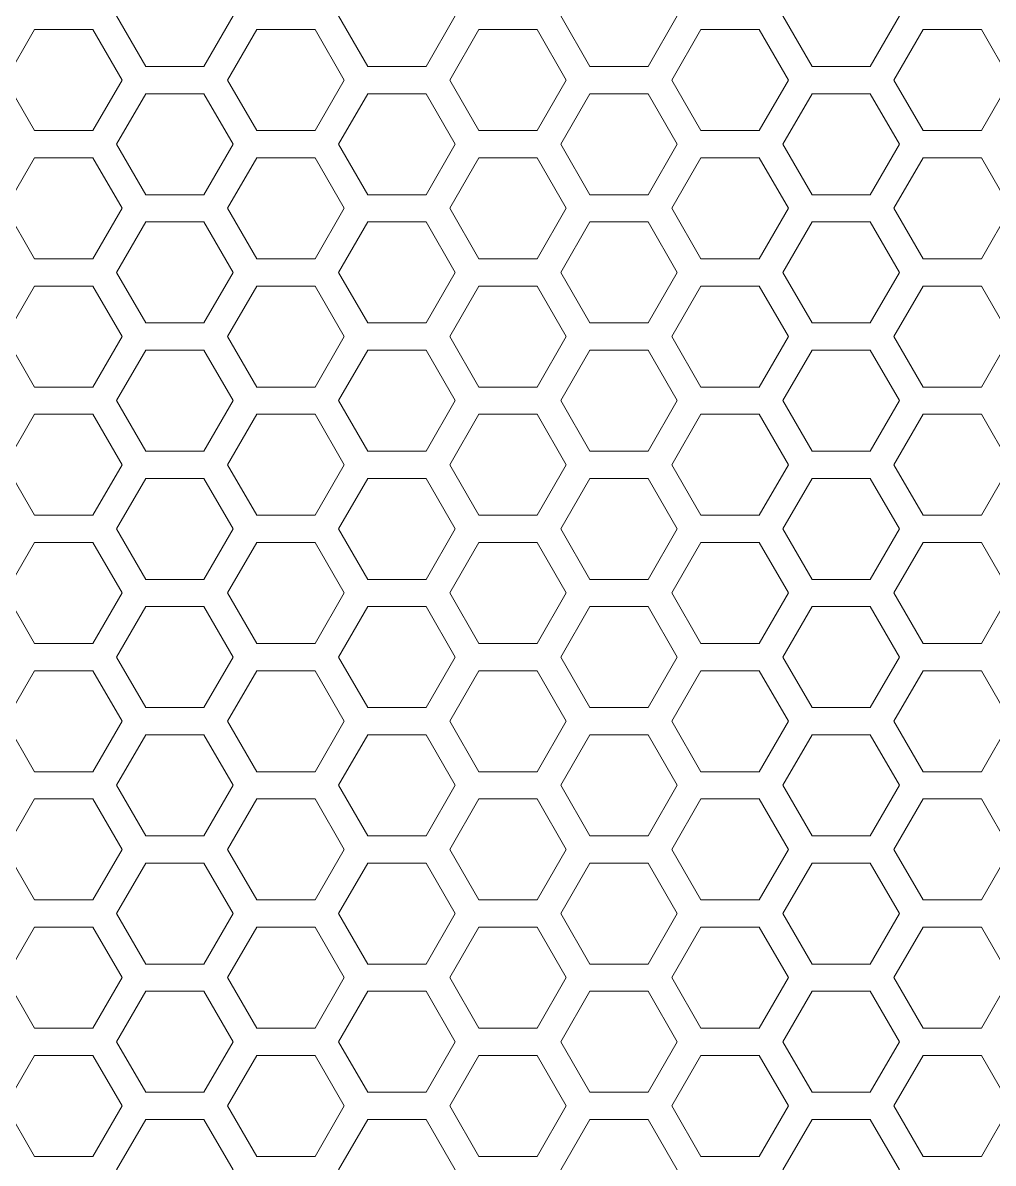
# Model space of a CAD drawing. Header units: millimetres. Extents: x 0 to 140, y -17 to 195.
# Drawn here: x 121.81 to 126.34, y 25.64 to 30.96 of the extents above; entities that cross this region are included whole.
import ezdxf

# ---------------------------------------------------------------- set-up
doc = ezdxf.new("R2010")
doc.units = ezdxf.units.MM
doc.layers.add('4203-42785_1_0', color=7, linetype='Continuous')

# ---------------------------------------------------------------- blocks, each defined once
blk = doc.blocks.new('a')
at = {"layer": '4203-42785_1_0', "color": 0, "linetype": 'ByBlock', "lineweight": 9}
for p, q in [((1506.8194, 368.3602), (1506.9262, 368.1754)), ((1507.1396, 368.1754), (1507.2464, 368.3602)), ((1507.6327, 368.3602), (1507.7395, 368.1754)), ((1507.9529, 368.1754), (1508.0596, 368.3602)), ((1508.446, 368.3602), (1508.5527, 368.1754)), ((1508.7661, 368.1754), (1508.8728, 368.3602)), ((1509.2593, 368.3602), (1509.366, 368.1754)), ((1509.5794, 368.1754), (1509.6862, 368.3602)), ((1511.6991, 368.3602), (1511.8058, 368.1754)), ((1512.0192, 368.1754), (1512.1259, 368.3602)), ((1512.5124, 368.3602), (1512.6191, 368.1754)), ((1512.8325, 368.1754), (1512.9393, 368.3602)), ((1513.3256, 368.3602), (1513.4323, 368.1754)), ((1513.6457, 368.1754), (1513.7524, 368.3602)), ((1514.1389, 368.3602), (1514.2456, 368.1754)), ((1514.459, 368.1754), (1514.5657, 368.3602)), ((1507.3328, 368.3103), (1507.2261, 368.1255)), ((1507.5463, 368.3103), (1507.3328, 368.3103)), ((1507.653, 368.1255), (1507.5463, 368.3103)), ((1508.1461, 368.3103), (1508.0394, 368.1255)), ((1508.3595, 368.3103), (1508.1461, 368.3103)), ((1508.4662, 368.1255), (1508.3595, 368.3103)), ((1508.9594, 368.3103), (1508.8527, 368.1255)), ((1509.1728, 368.3103), (1508.9594, 368.3103)), ((1509.2795, 368.1255), (1509.1728, 368.3103)), ((1509.7726, 368.3103), (1509.6659, 368.1255)), ((1509.9861, 368.3103), (1509.7726, 368.3103)), ((1510.0928, 368.1255), (1509.9861, 368.3103)), ((1511.3992, 368.3103), (1511.2925, 368.1255)), ((1511.6126, 368.3103), (1511.3992, 368.3103)), ((1511.7193, 368.1255), (1511.6126, 368.3103)), ((1512.2124, 368.3103), (1512.1057, 368.1255)), ((1512.4259, 368.3103), (1512.2124, 368.3103)), ((1512.5326, 368.1255), (1512.4259, 368.3103)), ((1513.0257, 368.3103), (1512.919, 368.1255)), ((1513.2391, 368.3103), (1513.0257, 368.3103)), ((1513.3458, 368.1255), (1513.2391, 368.3103)), ((1513.8389, 368.3103), (1513.7322, 368.1255)), ((1514.0523, 368.3103), (1513.8389, 368.3103)), ((1514.1591, 368.1255), (1514.0523, 368.3103)), ((1514.6522, 368.3103), (1514.5455, 368.1255)), ((1514.8656, 368.3103), (1514.6522, 368.3103)), ((1514.9724, 368.1255), (1514.8656, 368.3103)), ((1506.9262, 368.1754), (1507.1396, 368.1754)), ((1507.7395, 368.1754), (1507.9529, 368.1754)), ((1508.5527, 368.1754), (1508.7661, 368.1754)), ((1509.366, 368.1754), (1509.5794, 368.1754)), ((1511.8058, 368.1754), (1512.0192, 368.1754)), ((1512.6191, 368.1754), (1512.8325, 368.1754)), ((1513.4323, 368.1754), (1513.6457, 368.1754)), ((1514.2456, 368.1754), (1514.459, 368.1754)), ((1507.2261, 368.1255), (1507.3328, 367.9406)), ((1507.5463, 367.9406), (1507.653, 368.1255)), ((1508.0394, 368.1255), (1508.1461, 367.9406)), ((1508.3595, 367.9406), (1508.4662, 368.1255)), ((1508.8527, 368.1255), (1508.9594, 367.9406)), ((1509.1728, 367.9406), (1509.2795, 368.1255)), ((1509.6659, 368.1255), (1509.7726, 367.9406)), ((1509.9861, 367.9406), (1510.0928, 368.1255)), ((1511.2925, 368.1255), (1511.3992, 367.9406)), ((1511.6126, 367.9406), (1511.7193, 368.1255)), ((1512.1057, 368.1255), (1512.2124, 367.9406)), ((1512.4259, 367.9406), (1512.5326, 368.1255)), ((1512.919, 368.1255), (1513.0257, 367.9406)), ((1513.2391, 367.9406), (1513.3458, 368.1255)), ((1513.7322, 368.1255), (1513.8389, 367.9406)), ((1514.0523, 367.9406), (1514.1591, 368.1255)), ((1514.5455, 368.1255), (1514.6522, 367.9406)), ((1514.8656, 367.9406), (1514.9724, 368.1255)), ((1506.9262, 368.0756), (1506.8194, 367.8907)), ((1507.1396, 368.0756), (1506.9262, 368.0756)), ((1507.2464, 367.8907), (1507.1396, 368.0756)), ((1507.7395, 368.0756), (1507.6327, 367.8907)), ((1507.9529, 368.0756), (1507.7395, 368.0756)), ((1508.0596, 367.8907), (1507.9529, 368.0756)), ((1508.5527, 368.0756), (1508.446, 367.8907)), ((1508.7661, 368.0756), (1508.5527, 368.0756)), ((1508.8728, 367.8907), (1508.7661, 368.0756)), ((1509.366, 368.0756), (1509.2593, 367.8907)), ((1509.5794, 368.0756), (1509.366, 368.0756)), ((1509.6862, 367.8907), (1509.5794, 368.0756)), ((1511.8058, 368.0756), (1511.6991, 367.8907)), ((1512.0192, 368.0756), (1511.8058, 368.0756)), ((1512.1259, 367.8907), (1512.0192, 368.0756)), ((1512.6191, 368.0756), (1512.5124, 367.8907)), ((1512.8325, 368.0756), (1512.6191, 368.0756)), ((1512.9393, 367.8907), (1512.8325, 368.0756)), ((1513.4323, 368.0756), (1513.3256, 367.8907)), ((1513.6457, 368.0756), (1513.4323, 368.0756)), ((1513.7524, 367.8907), (1513.6457, 368.0756)), ((1514.2456, 368.0756), (1514.1389, 367.8907)), ((1514.459, 368.0756), (1514.2456, 368.0756)), ((1514.5657, 367.8907), (1514.459, 368.0756)), ((1507.3328, 367.9406), (1507.5463, 367.9406)), ((1508.1461, 367.9406), (1508.3595, 367.9406)), ((1508.9594, 367.9406), (1509.1728, 367.9406)), ((1509.7726, 367.9406), (1509.9861, 367.9406)), ((1511.3992, 367.9406), (1511.6126, 367.9406)), ((1512.2124, 367.9406), (1512.4259, 367.9406)), ((1513.0257, 367.9406), (1513.2391, 367.9406)), ((1513.8389, 367.9406), (1514.0523, 367.9406)), ((1514.6522, 367.9406), (1514.8656, 367.9406)), ((1506.8194, 367.8907), (1506.9262, 367.7058)), ((1507.1396, 367.7058), (1507.2464, 367.8907)), ((1507.6327, 367.8907), (1507.7395, 367.7058)), ((1507.9529, 367.7058), (1508.0596, 367.8907)), ((1508.446, 367.8907), (1508.5527, 367.7058)), ((1508.7661, 367.7058), (1508.8728, 367.8907)), ((1509.2593, 367.8907), (1509.366, 367.7058)), ((1509.5794, 367.7058), (1509.6862, 367.8907)), ((1511.6991, 367.8907), (1511.8058, 367.7058)), ((1512.0192, 367.7058), (1512.1259, 367.8907)), ((1512.5124, 367.8907), (1512.6191, 367.7058)), ((1512.8325, 367.7058), (1512.9393, 367.8907)), ((1513.3256, 367.8907), (1513.4323, 367.7058)), ((1513.6457, 367.7058), (1513.7524, 367.8907)), ((1514.1389, 367.8907), (1514.2456, 367.7058)), ((1514.459, 367.7058), (1514.5657, 367.8907)), ((1507.3328, 367.8408), (1507.2261, 367.6559)), ((1507.5463, 367.8408), (1507.3328, 367.8408)), ((1507.653, 367.6559), (1507.5463, 367.8408)), ((1508.1461, 367.8408), (1508.0394, 367.6559)), ((1508.3595, 367.8408), (1508.1461, 367.8408)), ((1508.4662, 367.6559), (1508.3595, 367.8408)), ((1508.9594, 367.8408), (1508.8527, 367.6559)), ((1509.1728, 367.8408), (1508.9594, 367.8408)), ((1509.2795, 367.6559), (1509.1728, 367.8408)), ((1509.7726, 367.8408), (1509.6659, 367.6559)), ((1509.9861, 367.8408), (1509.7726, 367.8408)), ((1510.0928, 367.6559), (1509.9861, 367.8408)), ((1511.3992, 367.8408), (1511.2925, 367.6559)), ((1511.6126, 367.8408), (1511.3992, 367.8408)), ((1511.7193, 367.6559), (1511.6126, 367.8408)), ((1512.2124, 367.8408), (1512.1057, 367.6559)), ((1512.4259, 367.8408), (1512.2124, 367.8408)), ((1512.5326, 367.6559), (1512.4259, 367.8408)), ((1513.0257, 367.8408), (1512.919, 367.6559)), ((1513.2391, 367.8408), (1513.0257, 367.8408)), ((1513.3458, 367.6559), (1513.2391, 367.8408)), ((1513.8389, 367.8408), (1513.7322, 367.6559)), ((1514.0523, 367.8408), (1513.8389, 367.8408)), ((1514.1591, 367.6559), (1514.0523, 367.8408)), ((1514.6522, 367.8408), (1514.5455, 367.6559)), ((1514.8656, 367.8408), (1514.6522, 367.8408)), ((1514.9724, 367.6559), (1514.8656, 367.8408)), ((1506.9262, 367.7058), (1507.1396, 367.7058)), ((1507.7395, 367.7058), (1507.9529, 367.7058)), ((1508.5527, 367.7058), (1508.7661, 367.7058)), ((1509.366, 367.7058), (1509.5794, 367.7058)), ((1511.8058, 367.7058), (1512.0192, 367.7058)), ((1512.6191, 367.7058), (1512.8325, 367.7058)), ((1513.4323, 367.7058), (1513.6457, 367.7058)), ((1514.2456, 367.7058), (1514.459, 367.7058)), ((1507.2261, 367.6559), (1507.3328, 367.4711)), ((1507.5463, 367.4711), (1507.653, 367.6559)), ((1508.0394, 367.6559), (1508.1461, 367.4711)), ((1508.3595, 367.4711), (1508.4662, 367.6559)), ((1508.8527, 367.6559), (1508.9594, 367.4711)), ((1509.1728, 367.4711), (1509.2795, 367.6559)), ((1509.6659, 367.6559), (1509.7726, 367.4711)), ((1509.9861, 367.4711), (1510.0928, 367.6559)), ((1511.2925, 367.6559), (1511.3992, 367.4711)), ((1511.6126, 367.4711), (1511.7193, 367.6559)), ((1512.1057, 367.6559), (1512.2124, 367.4711)), ((1512.4259, 367.4711), (1512.5326, 367.6559)), ((1512.919, 367.6559), (1513.0257, 367.4711)), ((1513.2391, 367.4711), (1513.3458, 367.6559)), ((1513.7322, 367.6559), (1513.8389, 367.4711)), ((1514.0523, 367.4711), (1514.1591, 367.6559)), ((1514.5455, 367.6559), (1514.6522, 367.4711)), ((1514.8656, 367.4711), (1514.9724, 367.6559)), ((1506.9262, 367.606), (1506.8194, 367.4212)), ((1507.1396, 367.606), (1506.9262, 367.606)), ((1507.2464, 367.4212), (1507.1396, 367.606)), ((1507.7395, 367.606), (1507.6327, 367.4212)), ((1507.9529, 367.606), (1507.7395, 367.606)), ((1508.0596, 367.4212), (1507.9529, 367.606)), ((1508.5527, 367.606), (1508.446, 367.4212)), ((1508.7661, 367.606), (1508.5527, 367.606)), ((1508.8728, 367.4212), (1508.7661, 367.606)), ((1509.366, 367.606), (1509.2593, 367.4212)), ((1509.5794, 367.606), (1509.366, 367.606)), ((1509.6862, 367.4212), (1509.5794, 367.606)), ((1511.8058, 367.606), (1511.6991, 367.4212)), ((1512.0192, 367.606), (1511.8058, 367.606)), ((1512.1259, 367.4212), (1512.0192, 367.606)), ((1512.6191, 367.606), (1512.5124, 367.4212)), ((1512.8325, 367.606), (1512.6191, 367.606)), ((1512.9393, 367.4212), (1512.8325, 367.606)), ((1513.4323, 367.606), (1513.3256, 367.4212)), ((1513.6457, 367.606), (1513.4323, 367.606)), ((1513.7524, 367.4212), (1513.6457, 367.606)), ((1514.2456, 367.606), (1514.1389, 367.4212)), ((1514.459, 367.606), (1514.2456, 367.606)), ((1514.5657, 367.4212), (1514.459, 367.606)), ((1507.3328, 367.4711), (1507.5463, 367.4711)), ((1508.1461, 367.4711), (1508.3595, 367.4711)), ((1508.9594, 367.4711), (1509.1728, 367.4711)), ((1509.7726, 367.4711), (1509.9861, 367.4711)), ((1511.3992, 367.4711), (1511.6126, 367.4711)), ((1512.2124, 367.4711), (1512.4259, 367.4711)), ((1513.0257, 367.4711), (1513.2391, 367.4711)), ((1513.8389, 367.4711), (1514.0523, 367.4711)), ((1514.6522, 367.4711), (1514.8656, 367.4711)), ((1506.8194, 367.4212), (1506.9262, 367.2363)), ((1507.1396, 367.2363), (1507.2464, 367.4212)), ((1507.6327, 367.4212), (1507.7395, 367.2363)), ((1507.9529, 367.2363), (1508.0596, 367.4212)), ((1508.446, 367.4212), (1508.5527, 367.2363)), ((1508.7661, 367.2363), (1508.8728, 367.4212)), ((1509.2593, 367.4212), (1509.366, 367.2363)), ((1509.5794, 367.2363), (1509.6862, 367.4212)), ((1511.6991, 367.4212), (1511.8058, 367.2363)), ((1512.0192, 367.2363), (1512.1259, 367.4212)), ((1512.5124, 367.4212), (1512.6191, 367.2363)), ((1512.8325, 367.2363), (1512.9393, 367.4212)), ((1513.3256, 367.4212), (1513.4323, 367.2363)), ((1513.6457, 367.2363), (1513.7524, 367.4212)), ((1514.1389, 367.4212), (1514.2456, 367.2363)), ((1514.459, 367.2363), (1514.5657, 367.4212)), ((1507.3328, 367.3713), (1507.2261, 367.1864)), ((1507.5463, 367.3713), (1507.3328, 367.3713)), ((1507.653, 367.1864), (1507.5463, 367.3713)), ((1508.1461, 367.3713), (1508.0394, 367.1864)), ((1508.3595, 367.3713), (1508.1461, 367.3713)), ((1508.4662, 367.1864), (1508.3595, 367.3713)), ((1508.9594, 367.3713), (1508.8527, 367.1864)), ((1509.1728, 367.3713), (1508.9594, 367.3713)), ((1509.2795, 367.1864), (1509.1728, 367.3713)), ((1509.7726, 367.3713), (1509.6659, 367.1864)), ((1509.9861, 367.3713), (1509.7726, 367.3713)), ((1510.0928, 367.1864), (1509.9861, 367.3713)), ((1511.3992, 367.3713), (1511.2925, 367.1864)), ((1511.6126, 367.3713), (1511.3992, 367.3713)), ((1511.7193, 367.1864), (1511.6126, 367.3713)), ((1512.2124, 367.3713), (1512.1057, 367.1864)), ((1512.4259, 367.3713), (1512.2124, 367.3713)), ((1512.5326, 367.1864), (1512.4259, 367.3713)), ((1513.0257, 367.3713), (1512.919, 367.1864)), ((1513.2391, 367.3713), (1513.0257, 367.3713)), ((1513.3458, 367.1864), (1513.2391, 367.3713)), ((1513.8389, 367.3713), (1513.7322, 367.1864)), ((1514.0523, 367.3713), (1513.8389, 367.3713)), ((1514.1591, 367.1864), (1514.0523, 367.3713)), ((1514.6522, 367.3713), (1514.5455, 367.1864)), ((1514.8656, 367.3713), (1514.6522, 367.3713)), ((1514.9724, 367.1864), (1514.8656, 367.3713)), ((1506.9262, 367.2363), (1507.1396, 367.2363)), ((1507.7395, 367.2363), (1507.9529, 367.2363)), ((1508.5527, 367.2363), (1508.7661, 367.2363)), ((1509.366, 367.2363), (1509.5794, 367.2363)), ((1511.8058, 367.2363), (1512.0192, 367.2363)), ((1512.6191, 367.2363), (1512.8325, 367.2363)), ((1513.4323, 367.2363), (1513.6457, 367.2363)), ((1514.2456, 367.2363), (1514.459, 367.2363)), ((1507.2261, 367.1864), (1507.3328, 367.0015)), ((1507.5463, 367.0015), (1507.653, 367.1864)), ((1508.0394, 367.1864), (1508.1461, 367.0015)), ((1508.3595, 367.0015), (1508.4662, 367.1864)), ((1508.8527, 367.1864), (1508.9594, 367.0015)), ((1509.1728, 367.0015), (1509.2795, 367.1864)), ((1509.6659, 367.1864), (1509.7726, 367.0015)), ((1509.9861, 367.0015), (1510.0928, 367.1864)), ((1511.2925, 367.1864), (1511.3992, 367.0015)), ((1511.6126, 367.0015), (1511.7193, 367.1864)), ((1512.1057, 367.1864), (1512.2124, 367.0015)), ((1512.4259, 367.0015), (1512.5326, 367.1864)), ((1512.919, 367.1864), (1513.0257, 367.0015)), ((1513.2391, 367.0015), (1513.3458, 367.1864)), ((1513.7322, 367.1864), (1513.8389, 367.0015)), ((1514.0523, 367.0015), (1514.1591, 367.1864)), ((1514.5455, 367.1864), (1514.6522, 367.0015)), ((1514.8656, 367.0015), (1514.9724, 367.1864)), ((1506.9262, 367.1365), (1506.8194, 366.9516)), ((1507.1396, 367.1365), (1506.9262, 367.1365)), ((1507.2464, 366.9516), (1507.1396, 367.1365)), ((1507.7395, 367.1365), (1507.6327, 366.9516)), ((1507.9529, 367.1365), (1507.7395, 367.1365)), ((1508.0596, 366.9516), (1507.9529, 367.1365)), ((1508.5527, 367.1365), (1508.446, 366.9516)), ((1508.7661, 367.1365), (1508.5527, 367.1365)), ((1508.8728, 366.9516), (1508.7661, 367.1365)), ((1509.366, 367.1365), (1509.2593, 366.9516)), ((1509.5794, 367.1365), (1509.366, 367.1365)), ((1509.6862, 366.9516), (1509.5794, 367.1365)), ((1511.8058, 367.1365), (1511.6991, 366.9516)), ((1512.0192, 367.1365), (1511.8058, 367.1365)), ((1512.1259, 366.9516), (1512.0192, 367.1365)), ((1512.6191, 367.1365), (1512.5124, 366.9516)), ((1512.8325, 367.1365), (1512.6191, 367.1365)), ((1512.9393, 366.9516), (1512.8325, 367.1365)), ((1513.4323, 367.1365), (1513.3256, 366.9516)), ((1513.6457, 367.1365), (1513.4323, 367.1365)), ((1513.7524, 366.9516), (1513.6457, 367.1365)), ((1514.2456, 367.1365), (1514.1389, 366.9516)), ((1514.459, 367.1365), (1514.2456, 367.1365)), ((1514.5657, 366.9516), (1514.459, 367.1365)), ((1507.3328, 367.0015), (1507.5463, 367.0015)), ((1508.1461, 367.0015), (1508.3595, 367.0015)), ((1508.9594, 367.0015), (1509.1728, 367.0015)), ((1509.7726, 367.0015), (1509.9861, 367.0015)), ((1511.3992, 367.0015), (1511.6126, 367.0015)), ((1512.2124, 367.0015), (1512.4259, 367.0015)), ((1513.0257, 367.0015), (1513.2391, 367.0015)), ((1513.8389, 367.0015), (1514.0523, 367.0015)), ((1514.6522, 367.0015), (1514.8656, 367.0015)), ((1506.8194, 366.9516), (1506.9262, 366.7668)), ((1507.1396, 366.7668), (1507.2464, 366.9516)), ((1507.6327, 366.9516), (1507.7395, 366.7668)), ((1507.9529, 366.7668), (1508.0596, 366.9516)), ((1508.446, 366.9516), (1508.5527, 366.7668)), ((1508.7661, 366.7668), (1508.8728, 366.9516)), ((1509.2593, 366.9516), (1509.366, 366.7668)), ((1509.5794, 366.7668), (1509.6862, 366.9516)), ((1511.6991, 366.9516), (1511.8058, 366.7668)), ((1512.0192, 366.7668), (1512.1259, 366.9516)), ((1512.5124, 366.9516), (1512.6191, 366.7668)), ((1512.8325, 366.7668), (1512.9393, 366.9516)), ((1513.3256, 366.9516), (1513.4323, 366.7668)), ((1513.6457, 366.7668), (1513.7524, 366.9516)), ((1514.1389, 366.9516), (1514.2456, 366.7668)), ((1514.459, 366.7668), (1514.5657, 366.9516)), ((1507.3328, 366.9017), (1507.2261, 366.7168)), ((1507.5463, 366.9017), (1507.3328, 366.9017)), ((1507.653, 366.7168), (1507.5463, 366.9017)), ((1508.1461, 366.9017), (1508.0394, 366.7168)), ((1508.3595, 366.9017), (1508.1461, 366.9017)), ((1508.4662, 366.7168), (1508.3595, 366.9017)), ((1508.9594, 366.9017), (1508.8527, 366.7168)), ((1509.1728, 366.9017), (1508.9594, 366.9017)), ((1509.2795, 366.7168), (1509.1728, 366.9017)), ((1509.7726, 366.9017), (1509.6659, 366.7168)), ((1509.9861, 366.9017), (1509.7726, 366.9017)), ((1510.0928, 366.7168), (1509.9861, 366.9017)), ((1511.3992, 366.9017), (1511.2925, 366.7168)), ((1511.6126, 366.9017), (1511.3992, 366.9017)), ((1511.7193, 366.7168), (1511.6126, 366.9017)), ((1512.2124, 366.9017), (1512.1057, 366.7168)), ((1512.4259, 366.9017), (1512.2124, 366.9017)), ((1512.5326, 366.7168), (1512.4259, 366.9017)), ((1513.0257, 366.9017), (1512.919, 366.7168)), ((1513.2391, 366.9017), (1513.0257, 366.9017)), ((1513.3458, 366.7168), (1513.2391, 366.9017)), ((1513.8389, 366.9017), (1513.7322, 366.7168)), ((1514.0523, 366.9017), (1513.8389, 366.9017)), ((1514.1591, 366.7168), (1514.0523, 366.9017)), ((1514.6522, 366.9017), (1514.5455, 366.7168)), ((1514.8656, 366.9017), (1514.6522, 366.9017)), ((1514.9724, 366.7168), (1514.8656, 366.9017)), ((1506.9262, 366.7668), (1507.1396, 366.7668)), ((1507.7395, 366.7668), (1507.9529, 366.7668)), ((1508.5527, 366.7668), (1508.7661, 366.7668)), ((1509.366, 366.7668), (1509.5794, 366.7668)), ((1511.8058, 366.7668), (1512.0192, 366.7668)), ((1512.6191, 366.7668), (1512.8325, 366.7668)), ((1513.4323, 366.7668), (1513.6457, 366.7668)), ((1514.2456, 366.7668), (1514.459, 366.7668)), ((1507.2261, 366.7168), (1507.3328, 366.532)), ((1507.5463, 366.532), (1507.653, 366.7168)), ((1508.0394, 366.7168), (1508.1461, 366.532)), ((1508.3595, 366.532), (1508.4662, 366.7168)), ((1508.8527, 366.7168), (1508.9594, 366.532)), ((1509.1728, 366.532), (1509.2795, 366.7168)), ((1509.6659, 366.7168), (1509.7726, 366.532)), ((1509.9861, 366.532), (1510.0928, 366.7168)), ((1511.2925, 366.7168), (1511.3992, 366.532)), ((1511.6126, 366.532), (1511.7193, 366.7168)), ((1512.1057, 366.7168), (1512.2124, 366.532)), ((1512.4259, 366.532), (1512.5326, 366.7168)), ((1512.919, 366.7168), (1513.0257, 366.532)), ((1513.2391, 366.532), (1513.3458, 366.7168)), ((1513.7322, 366.7168), (1513.8389, 366.532)), ((1514.0523, 366.532), (1514.1591, 366.7168)), ((1514.5455, 366.7168), (1514.6522, 366.532)), ((1514.8656, 366.532), (1514.9724, 366.7168)), ((1506.9262, 366.6669), (1506.8194, 366.4821)), ((1507.1396, 366.6669), (1506.9262, 366.6669)), ((1507.2464, 366.4821), (1507.1396, 366.6669)), ((1507.7395, 366.6669), (1507.6327, 366.4821)), ((1507.9529, 366.6669), (1507.7395, 366.6669)), ((1508.0596, 366.4821), (1507.9529, 366.6669)), ((1508.5527, 366.6669), (1508.446, 366.4821)), ((1508.7661, 366.6669), (1508.5527, 366.6669)), ((1508.8728, 366.4821), (1508.7661, 366.6669)), ((1509.366, 366.6669), (1509.2593, 366.4821)), ((1509.5794, 366.6669), (1509.366, 366.6669)), ((1509.6862, 366.4821), (1509.5794, 366.6669)), ((1511.8058, 366.6669), (1511.6991, 366.4821)), ((1512.0192, 366.6669), (1511.8058, 366.6669)), ((1512.1259, 366.4821), (1512.0192, 366.6669)), ((1512.6191, 366.6669), (1512.5124, 366.4821)), ((1512.8325, 366.6669), (1512.6191, 366.6669)), ((1512.9393, 366.4821), (1512.8325, 366.6669)), ((1513.4323, 366.6669), (1513.3256, 366.4821)), ((1513.6457, 366.6669), (1513.4323, 366.6669)), ((1513.7524, 366.4821), (1513.6457, 366.6669)), ((1514.2456, 366.6669), (1514.1389, 366.4821)), ((1514.459, 366.6669), (1514.2456, 366.6669)), ((1514.5657, 366.4821), (1514.459, 366.6669)), ((1507.3328, 366.532), (1507.5463, 366.532)), ((1508.1461, 366.532), (1508.3595, 366.532)), ((1508.9594, 366.532), (1509.1728, 366.532)), ((1509.7726, 366.532), (1509.9861, 366.532)), ((1511.3992, 366.532), (1511.6126, 366.532)), ((1512.2124, 366.532), (1512.4259, 366.532)), ((1513.0257, 366.532), (1513.2391, 366.532)), ((1513.8389, 366.532), (1514.0523, 366.532)), ((1514.6522, 366.532), (1514.8656, 366.532)), ((1506.8194, 366.4821), (1506.9262, 366.2972)), ((1507.1396, 366.2972), (1507.2464, 366.4821)), ((1507.6327, 366.4821), (1507.7395, 366.2972)), ((1507.9529, 366.2972), (1508.0596, 366.4821)), ((1508.446, 366.4821), (1508.5527, 366.2972)), ((1508.7661, 366.2972), (1508.8728, 366.4821)), ((1509.2593, 366.4821), (1509.366, 366.2972)), ((1509.5794, 366.2972), (1509.6862, 366.4821)), ((1511.6991, 366.4821), (1511.8058, 366.2972)), ((1512.0192, 366.2972), (1512.1259, 366.4821)), ((1512.5124, 366.4821), (1512.6191, 366.2972)), ((1512.8325, 366.2972), (1512.9393, 366.4821)), ((1513.3256, 366.4821), (1513.4323, 366.2972)), ((1513.6457, 366.2972), (1513.7524, 366.4821)), ((1514.1389, 366.4821), (1514.2456, 366.2972)), ((1514.459, 366.2972), (1514.5657, 366.4821)), ((1507.3328, 366.4322), (1507.2261, 366.2473)), ((1507.5463, 366.4322), (1507.3328, 366.4322)), ((1507.653, 366.2473), (1507.5463, 366.4322)), ((1508.1461, 366.4322), (1508.0394, 366.2473)), ((1508.3595, 366.4322), (1508.1461, 366.4322)), ((1508.4662, 366.2473), (1508.3595, 366.4322)), ((1508.9594, 366.4322), (1508.8527, 366.2473)), ((1509.1728, 366.4322), (1508.9594, 366.4322)), ((1509.2795, 366.2473), (1509.1728, 366.4322)), ((1509.7726, 366.4322), (1509.6659, 366.2473)), ((1509.9861, 366.4322), (1509.7726, 366.4322)), ((1510.0928, 366.2473), (1509.9861, 366.4322)), ((1511.3992, 366.4322), (1511.2925, 366.2473)), ((1511.6126, 366.4322), (1511.3992, 366.4322)), ((1511.7193, 366.2473), (1511.6126, 366.4322)), ((1512.2124, 366.4322), (1512.1057, 366.2473)), ((1512.4259, 366.4322), (1512.2124, 366.4322)), ((1512.5326, 366.2473), (1512.4259, 366.4322)), ((1513.0257, 366.4322), (1512.919, 366.2473)), ((1513.2391, 366.4322), (1513.0257, 366.4322)), ((1513.3458, 366.2473), (1513.2391, 366.4322)), ((1513.8389, 366.4322), (1513.7322, 366.2473)), ((1514.0523, 366.4322), (1513.8389, 366.4322)), ((1514.1591, 366.2473), (1514.0523, 366.4322)), ((1514.6522, 366.4322), (1514.5455, 366.2473)), ((1514.8656, 366.4322), (1514.6522, 366.4322)), ((1514.9724, 366.2473), (1514.8656, 366.4322)), ((1506.9262, 366.2972), (1507.1396, 366.2972)), ((1507.7395, 366.2972), (1507.9529, 366.2972)), ((1508.5527, 366.2972), (1508.7661, 366.2972)), ((1509.366, 366.2972), (1509.5794, 366.2972)), ((1511.8058, 366.2972), (1512.0192, 366.2972)), ((1512.6191, 366.2972), (1512.8325, 366.2972)), ((1513.4323, 366.2972), (1513.6457, 366.2972)), ((1514.2456, 366.2972), (1514.459, 366.2972)), ((1507.2261, 366.2473), (1507.3328, 366.0624)), ((1507.5463, 366.0624), (1507.653, 366.2473)), ((1508.0394, 366.2473), (1508.1461, 366.0624)), ((1508.3595, 366.0624), (1508.4662, 366.2473)), ((1508.8527, 366.2473), (1508.9594, 366.0624)), ((1509.1728, 366.0624), (1509.2795, 366.2473)), ((1509.6659, 366.2473), (1509.7726, 366.0624)), ((1509.9861, 366.0624), (1510.0928, 366.2473)), ((1511.2925, 366.2473), (1511.3992, 366.0624)), ((1511.6126, 366.0624), (1511.7193, 366.2473)), ((1512.1057, 366.2473), (1512.2124, 366.0624)), ((1512.4259, 366.0624), (1512.5326, 366.2473)), ((1512.919, 366.2473), (1513.0257, 366.0624)), ((1513.2391, 366.0624), (1513.3458, 366.2473)), ((1513.7322, 366.2473), (1513.8389, 366.0624)), ((1514.0523, 366.0624), (1514.1591, 366.2473)), ((1514.5455, 366.2473), (1514.6522, 366.0624)), ((1514.8656, 366.0624), (1514.9724, 366.2473)), ((1506.9262, 366.1974), (1506.8194, 366.0125)), ((1507.1396, 366.1974), (1506.9262, 366.1974)), ((1507.2464, 366.0125), (1507.1396, 366.1974)), ((1507.7395, 366.1974), (1507.6327, 366.0125)), ((1507.9529, 366.1974), (1507.7395, 366.1974)), ((1508.0596, 366.0125), (1507.9529, 366.1974)), ((1508.5527, 366.1974), (1508.446, 366.0125)), ((1508.7661, 366.1974), (1508.5527, 366.1974)), ((1508.8728, 366.0125), (1508.7661, 366.1974)), ((1509.366, 366.1974), (1509.2593, 366.0125)), ((1509.5794, 366.1974), (1509.366, 366.1974)), ((1509.6862, 366.0125), (1509.5794, 366.1974)), ((1511.8058, 366.1974), (1511.6991, 366.0125)), ((1512.0192, 366.1974), (1511.8058, 366.1974)), ((1512.1259, 366.0125), (1512.0192, 366.1974)), ((1512.6191, 366.1974), (1512.5124, 366.0125)), ((1512.8325, 366.1974), (1512.6191, 366.1974)), ((1512.9393, 366.0125), (1512.8325, 366.1974)), ((1513.4323, 366.1974), (1513.3256, 366.0125)), ((1513.6457, 366.1974), (1513.4323, 366.1974)), ((1513.7524, 366.0125), (1513.6457, 366.1974)), ((1514.2456, 366.1974), (1514.1389, 366.0125)), ((1514.459, 366.1974), (1514.2456, 366.1974)), ((1514.5657, 366.0125), (1514.459, 366.1974)), ((1507.3328, 366.0624), (1507.5463, 366.0624)), ((1508.1461, 366.0624), (1508.3595, 366.0624)), ((1508.9594, 366.0624), (1509.1728, 366.0624)), ((1509.7726, 366.0624), (1509.9861, 366.0624)), ((1511.3992, 366.0624), (1511.6126, 366.0624)), ((1512.2124, 366.0624), (1512.4259, 366.0624)), ((1513.0257, 366.0624), (1513.2391, 366.0624)), ((1513.8389, 366.0624), (1514.0523, 366.0624)), ((1514.6522, 366.0624), (1514.8656, 366.0624)), ((1506.8194, 366.0125), (1506.9262, 365.8277)), ((1507.1396, 365.8277), (1507.2464, 366.0125)), ((1507.6327, 366.0125), (1507.7395, 365.8277)), ((1507.9529, 365.8277), (1508.0596, 366.0125)), ((1508.446, 366.0125), (1508.5527, 365.8277)), ((1508.7661, 365.8277), (1508.8728, 366.0125)), ((1509.2593, 366.0125), (1509.366, 365.8277)), ((1509.5794, 365.8277), (1509.6862, 366.0125)), ((1511.6991, 366.0125), (1511.8058, 365.8277)), ((1512.0192, 365.8277), (1512.1259, 366.0125)), ((1512.5124, 366.0125), (1512.6191, 365.8277)), ((1512.8325, 365.8277), (1512.9393, 366.0125)), ((1513.3256, 366.0125), (1513.4323, 365.8277)), ((1513.6457, 365.8277), (1513.7524, 366.0125)), ((1514.1389, 366.0125), (1514.2456, 365.8277)), ((1514.459, 365.8277), (1514.5657, 366.0125)), ((1507.3328, 365.9626), (1507.2261, 365.7778)), ((1507.5463, 365.9626), (1507.3328, 365.9626)), ((1507.653, 365.7778), (1507.5463, 365.9626)), ((1508.1461, 365.9626), (1508.0394, 365.7778)), ((1508.3595, 365.9626), (1508.1461, 365.9626)), ((1508.4662, 365.7778), (1508.3595, 365.9626)), ((1508.9594, 365.9626), (1508.8527, 365.7778)), ((1509.1728, 365.9626), (1508.9594, 365.9626)), ((1509.2795, 365.7778), (1509.1728, 365.9626)), ((1509.7726, 365.9626), (1509.6659, 365.7778)), ((1509.9861, 365.9626), (1509.7726, 365.9626)), ((1510.0928, 365.7778), (1509.9861, 365.9626)), ((1511.3992, 365.9626), (1511.2925, 365.7778)), ((1511.6126, 365.9626), (1511.3992, 365.9626)), ((1511.7193, 365.7778), (1511.6126, 365.9626)), ((1512.2124, 365.9626), (1512.1057, 365.7778)), ((1512.4259, 365.9626), (1512.2124, 365.9626)), ((1512.5326, 365.7778), (1512.4259, 365.9626)), ((1513.0257, 365.9626), (1512.919, 365.7778)), ((1513.2391, 365.9626), (1513.0257, 365.9626)), ((1513.3458, 365.7778), (1513.2391, 365.9626)), ((1513.8389, 365.9626), (1513.7322, 365.7778)), ((1514.0523, 365.9626), (1513.8389, 365.9626)), ((1514.1591, 365.7778), (1514.0523, 365.9626)), ((1514.6522, 365.9626), (1514.5455, 365.7778)), ((1514.8656, 365.9626), (1514.6522, 365.9626)), ((1514.9724, 365.7778), (1514.8656, 365.9626)), ((1506.9262, 365.8277), (1507.1396, 365.8277)), ((1507.7395, 365.8277), (1507.9529, 365.8277)), ((1508.5527, 365.8277), (1508.7661, 365.8277)), ((1509.366, 365.8277), (1509.5794, 365.8277)), ((1511.8058, 365.8277), (1512.0192, 365.8277)), ((1512.6191, 365.8277), (1512.8325, 365.8277)), ((1513.4323, 365.8277), (1513.6457, 365.8277)), ((1514.2456, 365.8277), (1514.459, 365.8277)), ((1507.2261, 365.7778), (1507.3328, 365.5929)), ((1507.5463, 365.5929), (1507.653, 365.7778)), ((1508.0394, 365.7778), (1508.1461, 365.5929)), ((1508.3595, 365.5929), (1508.4662, 365.7778)), ((1508.8527, 365.7778), (1508.9594, 365.5929)), ((1509.1728, 365.5929), (1509.2795, 365.7778)), ((1509.6659, 365.7778), (1509.7726, 365.5929)), ((1509.9861, 365.5929), (1510.0928, 365.7778)), ((1511.2925, 365.7778), (1511.3992, 365.5929)), ((1511.6126, 365.5929), (1511.7193, 365.7778)), ((1512.1057, 365.7778), (1512.2124, 365.5929)), ((1512.4259, 365.5929), (1512.5326, 365.7778)), ((1512.919, 365.7778), (1513.0257, 365.5929)), ((1513.2391, 365.5929), (1513.3458, 365.7778)), ((1513.7322, 365.7778), (1513.8389, 365.5929)), ((1514.0523, 365.5929), (1514.1591, 365.7778)), ((1514.5455, 365.7778), (1514.6522, 365.5929)), ((1514.8656, 365.5929), (1514.9724, 365.7778)), ((1506.9262, 365.7278), (1506.8194, 365.543)), ((1507.1396, 365.7278), (1506.9262, 365.7278)), ((1507.2464, 365.543), (1507.1396, 365.7278)), ((1507.7395, 365.7278), (1507.6327, 365.543)), ((1507.9529, 365.7278), (1507.7395, 365.7278)), ((1508.0596, 365.543), (1507.9529, 365.7278)), ((1508.5527, 365.7278), (1508.446, 365.543)), ((1508.7661, 365.7278), (1508.5527, 365.7278)), ((1508.8728, 365.543), (1508.7661, 365.7278)), ((1509.366, 365.7278), (1509.2593, 365.543)), ((1509.5794, 365.7278), (1509.366, 365.7278)), ((1509.6862, 365.543), (1509.5794, 365.7278)), ((1511.8058, 365.7278), (1511.6991, 365.543)), ((1512.0192, 365.7278), (1511.8058, 365.7278)), ((1512.1259, 365.543), (1512.0192, 365.7278)), ((1512.6191, 365.7278), (1512.5124, 365.543)), ((1512.8325, 365.7278), (1512.6191, 365.7278)), ((1512.9393, 365.543), (1512.8325, 365.7278)), ((1513.4323, 365.7278), (1513.3256, 365.543)), ((1513.6457, 365.7278), (1513.4323, 365.7278)), ((1513.7524, 365.543), (1513.6457, 365.7278)), ((1514.2456, 365.7278), (1514.1389, 365.543)), ((1514.459, 365.7278), (1514.2456, 365.7278)), ((1514.5657, 365.543), (1514.459, 365.7278)), ((1507.3328, 365.5929), (1507.5463, 365.5929)), ((1508.1461, 365.5929), (1508.3595, 365.5929)), ((1508.9594, 365.5929), (1509.1728, 365.5929)), ((1509.7726, 365.5929), (1509.9861, 365.5929)), ((1511.3992, 365.5929), (1511.6126, 365.5929)), ((1512.2124, 365.5929), (1512.4259, 365.5929)), ((1513.0257, 365.5929), (1513.2391, 365.5929)), ((1513.8389, 365.5929), (1514.0523, 365.5929)), ((1514.6522, 365.5929), (1514.8656, 365.5929)), ((1506.8194, 365.543), (1506.9262, 365.3581)), ((1507.1396, 365.3581), (1507.2464, 365.543)), ((1507.6327, 365.543), (1507.7395, 365.3581)), ((1507.9529, 365.3581), (1508.0596, 365.543)), ((1508.446, 365.543), (1508.5527, 365.3581)), ((1508.7661, 365.3581), (1508.8728, 365.543)), ((1509.2593, 365.543), (1509.366, 365.3581)), ((1509.5794, 365.3581), (1509.6862, 365.543)), ((1511.6991, 365.543), (1511.8058, 365.3581)), ((1512.0192, 365.3581), (1512.1259, 365.543)), ((1512.5124, 365.543), (1512.6191, 365.3581)), ((1512.8325, 365.3581), (1512.9393, 365.543)), ((1513.3256, 365.543), (1513.4323, 365.3581)), ((1513.6457, 365.3581), (1513.7524, 365.543)), ((1514.1389, 365.543), (1514.2456, 365.3581)), ((1514.459, 365.3581), (1514.5657, 365.543)), ((1507.3328, 365.4931), (1507.2261, 365.3082)), ((1507.5463, 365.4931), (1507.3328, 365.4931)), ((1507.653, 365.3082), (1507.5463, 365.4931)), ((1508.1461, 365.4931), (1508.0394, 365.3082)), ((1508.3595, 365.4931), (1508.1461, 365.4931)), ((1508.4662, 365.3082), (1508.3595, 365.4931)), ((1508.9594, 365.4931), (1508.8527, 365.3082)), ((1509.1728, 365.4931), (1508.9594, 365.4931)), ((1509.2795, 365.3082), (1509.1728, 365.4931)), ((1509.7726, 365.4931), (1509.6659, 365.3082)), ((1509.9861, 365.4931), (1509.7726, 365.4931)), ((1510.0928, 365.3082), (1509.9861, 365.4931)), ((1511.3992, 365.4931), (1511.2925, 365.3082)), ((1511.6126, 365.4931), (1511.3992, 365.4931)), ((1511.7193, 365.3082), (1511.6126, 365.4931)), ((1512.2124, 365.4931), (1512.1057, 365.3082)), ((1512.4259, 365.4931), (1512.2124, 365.4931)), ((1512.5326, 365.3082), (1512.4259, 365.4931)), ((1513.0257, 365.4931), (1512.919, 365.3082)), ((1513.2391, 365.4931), (1513.0257, 365.4931)), ((1513.3458, 365.3082), (1513.2391, 365.4931)), ((1513.8389, 365.4931), (1513.7322, 365.3082)), ((1514.0523, 365.4931), (1513.8389, 365.4931)), ((1514.1591, 365.3082), (1514.0523, 365.4931)), ((1514.6522, 365.4931), (1514.5455, 365.3082)), ((1514.8656, 365.4931), (1514.6522, 365.4931)), ((1514.9724, 365.3082), (1514.8656, 365.4931)), ((1506.9262, 365.3581), (1507.1396, 365.3581)), ((1507.7395, 365.3581), (1507.9529, 365.3581)), ((1508.5527, 365.3581), (1508.7661, 365.3581)), ((1509.366, 365.3581), (1509.5794, 365.3581)), ((1511.8058, 365.3581), (1512.0192, 365.3581)), ((1512.6191, 365.3581), (1512.8325, 365.3581)), ((1513.4323, 365.3581), (1513.6457, 365.3581)), ((1514.2456, 365.3581), (1514.459, 365.3581)), ((1507.2261, 365.3082), (1507.3328, 365.1233)), ((1507.5463, 365.1233), (1507.653, 365.3082)), ((1508.0394, 365.3082), (1508.1461, 365.1233)), ((1508.3595, 365.1233), (1508.4662, 365.3082)), ((1508.8527, 365.3082), (1508.9594, 365.1233)), ((1509.1728, 365.1233), (1509.2795, 365.3082)), ((1509.6659, 365.3082), (1509.7726, 365.1233)), ((1509.9861, 365.1233), (1510.0928, 365.3082)), ((1511.2925, 365.3082), (1511.3992, 365.1233)), ((1511.6126, 365.1233), (1511.7193, 365.3082)), ((1512.1057, 365.3082), (1512.2124, 365.1233)), ((1512.4259, 365.1233), (1512.5326, 365.3082)), ((1512.919, 365.3082), (1513.0257, 365.1233)), ((1513.2391, 365.1233), (1513.3458, 365.3082)), ((1513.7322, 365.3082), (1513.8389, 365.1233)), ((1514.0523, 365.1233), (1514.1591, 365.3082)), ((1514.5455, 365.3082), (1514.6522, 365.1233)), ((1514.8656, 365.1233), (1514.9724, 365.3082)), ((1506.9262, 365.2583), (1506.8194, 365.0734)), ((1507.1396, 365.2583), (1506.9262, 365.2583)), ((1507.2464, 365.0734), (1507.1396, 365.2583)), ((1507.7395, 365.2583), (1507.6327, 365.0734)), ((1507.9529, 365.2583), (1507.7395, 365.2583)), ((1508.0596, 365.0734), (1507.9529, 365.2583)), ((1508.5527, 365.2583), (1508.446, 365.0734)), ((1508.7661, 365.2583), (1508.5527, 365.2583)), ((1508.8728, 365.0734), (1508.7661, 365.2583)), ((1509.366, 365.2583), (1509.2593, 365.0734)), ((1509.5794, 365.2583), (1509.366, 365.2583)), ((1509.6862, 365.0734), (1509.5794, 365.2583)), ((1511.8058, 365.2583), (1511.6991, 365.0734)), ((1512.0192, 365.2583), (1511.8058, 365.2583)), ((1512.1259, 365.0734), (1512.0192, 365.2583)), ((1512.6191, 365.2583), (1512.5124, 365.0734)), ((1512.8325, 365.2583), (1512.6191, 365.2583)), ((1512.9393, 365.0734), (1512.8325, 365.2583)), ((1513.4323, 365.2583), (1513.3256, 365.0734)), ((1513.6457, 365.2583), (1513.4323, 365.2583)), ((1513.7524, 365.0734), (1513.6457, 365.2583)), ((1514.2456, 365.2583), (1514.1389, 365.0734)), ((1514.459, 365.2583), (1514.2456, 365.2583)), ((1514.5657, 365.0734), (1514.459, 365.2583)), ((1507.3328, 365.1233), (1507.5463, 365.1233)), ((1508.1461, 365.1233), (1508.3595, 365.1233)), ((1508.9594, 365.1233), (1509.1728, 365.1233)), ((1509.7726, 365.1233), (1509.9861, 365.1233)), ((1511.3992, 365.1233), (1511.6126, 365.1233)), ((1512.2124, 365.1233), (1512.4259, 365.1233)), ((1513.0257, 365.1233), (1513.2391, 365.1233)), ((1513.8389, 365.1233), (1514.0523, 365.1233)), ((1514.6522, 365.1233), (1514.8656, 365.1233)), ((1506.8194, 365.0734), (1506.9262, 364.8886)), ((1507.1396, 364.8886), (1507.2464, 365.0734)), ((1507.6327, 365.0734), (1507.7395, 364.8886)), ((1507.9529, 364.8886), (1508.0596, 365.0734)), ((1508.446, 365.0734), (1508.5527, 364.8886)), ((1508.7661, 364.8886), (1508.8728, 365.0734)), ((1509.2593, 365.0734), (1509.366, 364.8886)), ((1509.5794, 364.8886), (1509.6862, 365.0734)), ((1511.6991, 365.0734), (1511.8058, 364.8886)), ((1512.0192, 364.8886), (1512.1259, 365.0734)), ((1512.5124, 365.0734), (1512.6191, 364.8886)), ((1512.8325, 364.8886), (1512.9393, 365.0734)), ((1513.3256, 365.0734), (1513.4323, 364.8886)), ((1513.6457, 364.8886), (1513.7524, 365.0734)), ((1514.1389, 365.0734), (1514.2456, 364.8886)), ((1514.459, 364.8886), (1514.5657, 365.0734)), ((1507.3328, 365.0235), (1507.2261, 364.8387)), ((1507.5463, 365.0235), (1507.3328, 365.0235)), ((1507.653, 364.8387), (1507.5463, 365.0235)), ((1508.1461, 365.0235), (1508.0394, 364.8387)), ((1508.3595, 365.0235), (1508.1461, 365.0235)), ((1508.4662, 364.8387), (1508.3595, 365.0235)), ((1508.9594, 365.0235), (1508.8527, 364.8387)), ((1509.1728, 365.0235), (1508.9594, 365.0235)), ((1509.2795, 364.8387), (1509.1728, 365.0235)), ((1509.7726, 365.0235), (1509.6659, 364.8387)), ((1509.9861, 365.0235), (1509.7726, 365.0235)), ((1510.0928, 364.8387), (1509.9861, 365.0235)), ((1511.3992, 365.0235), (1511.2925, 364.8387)), ((1511.6126, 365.0235), (1511.3992, 365.0235)), ((1511.7193, 364.8387), (1511.6126, 365.0235)), ((1512.2124, 365.0235), (1512.1057, 364.8387)), ((1512.4259, 365.0235), (1512.2124, 365.0235)), ((1512.5326, 364.8387), (1512.4259, 365.0235)), ((1513.0257, 365.0235), (1512.919, 364.8387)), ((1513.2391, 365.0235), (1513.0257, 365.0235)), ((1513.3458, 364.8387), (1513.2391, 365.0235)), ((1513.8389, 365.0235), (1513.7322, 364.8387)), ((1514.0523, 365.0235), (1513.8389, 365.0235)), ((1514.1591, 364.8387), (1514.0523, 365.0235)), ((1514.6522, 365.0235), (1514.5455, 364.8387)), ((1514.8656, 365.0235), (1514.6522, 365.0235)), ((1514.9724, 364.8387), (1514.8656, 365.0235)), ((1506.9262, 364.8886), (1507.1396, 364.8886)), ((1507.7395, 364.8886), (1507.9529, 364.8886)), ((1508.5527, 364.8886), (1508.7661, 364.8886)), ((1509.366, 364.8886), (1509.5794, 364.8886)), ((1511.8058, 364.8886), (1512.0192, 364.8886)), ((1512.6191, 364.8886), (1512.8325, 364.8886)), ((1513.4323, 364.8886), (1513.6457, 364.8886)), ((1514.2456, 364.8886), (1514.459, 364.8886)), ((1507.2261, 364.8387), (1507.3328, 364.6538)), ((1507.5463, 364.6538), (1507.653, 364.8387)), ((1508.0394, 364.8387), (1508.1461, 364.6538)), ((1508.3595, 364.6538), (1508.4662, 364.8387)), ((1508.8527, 364.8387), (1508.9594, 364.6538)), ((1509.1728, 364.6538), (1509.2795, 364.8387)), ((1509.6659, 364.8387), (1509.7726, 364.6538)), ((1509.9861, 364.6538), (1510.0928, 364.8387)), ((1511.2925, 364.8387), (1511.3992, 364.6538)), ((1511.6126, 364.6538), (1511.7193, 364.8387)), ((1512.1057, 364.8387), (1512.2124, 364.6538)), ((1512.4259, 364.6538), (1512.5326, 364.8387)), ((1512.919, 364.8387), (1513.0257, 364.6538)), ((1513.2391, 364.6538), (1513.3458, 364.8387)), ((1513.7322, 364.8387), (1513.8389, 364.6538)), ((1514.0523, 364.6538), (1514.1591, 364.8387)), ((1514.5455, 364.8387), (1514.6522, 364.6538)), ((1514.8656, 364.6538), (1514.9724, 364.8387)), ((1506.9262, 364.7888), (1506.8194, 364.6039)), ((1507.1396, 364.7888), (1506.9262, 364.7888)), ((1507.2464, 364.6039), (1507.1396, 364.7888)), ((1507.7395, 364.7888), (1507.6327, 364.6039)), ((1507.9529, 364.7888), (1507.7395, 364.7888)), ((1508.0596, 364.6039), (1507.9529, 364.7888)), ((1508.5527, 364.7888), (1508.446, 364.6039)), ((1508.7661, 364.7888), (1508.5527, 364.7888)), ((1508.8728, 364.6039), (1508.7661, 364.7888)), ((1509.366, 364.7888), (1509.2593, 364.6039)), ((1509.5794, 364.7888), (1509.366, 364.7888)), ((1509.6862, 364.6039), (1509.5794, 364.7888)), ((1511.8058, 364.7888), (1511.6991, 364.6039)), ((1512.0192, 364.7888), (1511.8058, 364.7888)), ((1512.1259, 364.6039), (1512.0192, 364.7888)), ((1512.6191, 364.7888), (1512.5124, 364.6039)), ((1512.8325, 364.7888), (1512.6191, 364.7888)), ((1512.9393, 364.6039), (1512.8325, 364.7888)), ((1513.4323, 364.7888), (1513.3256, 364.6039)), ((1513.6457, 364.7888), (1513.4323, 364.7888)), ((1513.7524, 364.6039), (1513.6457, 364.7888)), ((1514.2456, 364.7888), (1514.1389, 364.6039)), ((1514.459, 364.7888), (1514.2456, 364.7888)), ((1514.5657, 364.6039), (1514.459, 364.7888)), ((1507.3328, 364.6538), (1507.5463, 364.6538)), ((1508.1461, 364.6538), (1508.3595, 364.6538)), ((1508.9594, 364.6538), (1509.1728, 364.6538)), ((1509.7726, 364.6538), (1509.9861, 364.6538)), ((1511.3992, 364.6538), (1511.6126, 364.6538)), ((1512.2124, 364.6538), (1512.4259, 364.6538)), ((1513.0257, 364.6538), (1513.2391, 364.6538)), ((1513.8389, 364.6538), (1514.0523, 364.6538)), ((1514.6522, 364.6538), (1514.8656, 364.6538)), ((1506.8194, 364.6039), (1506.9262, 364.419)), ((1507.1396, 364.419), (1507.2464, 364.6039)), ((1507.6327, 364.6039), (1507.7395, 364.419)), ((1507.9529, 364.419), (1508.0596, 364.6039)), ((1508.446, 364.6039), (1508.5527, 364.419)), ((1508.7661, 364.419), (1508.8728, 364.6039)), ((1509.2593, 364.6039), (1509.366, 364.419)), ((1509.5794, 364.419), (1509.6862, 364.6039)), ((1511.6991, 364.6039), (1511.8058, 364.419)), ((1512.0192, 364.419), (1512.1259, 364.6039)), ((1512.5124, 364.6039), (1512.6191, 364.419)), ((1512.8325, 364.419), (1512.9393, 364.6039)), ((1513.3256, 364.6039), (1513.4323, 364.419)), ((1513.6457, 364.419), (1513.7524, 364.6039)), ((1514.1389, 364.6039), (1514.2456, 364.419)), ((1514.459, 364.419), (1514.5657, 364.6039)), ((1507.3328, 364.554), (1507.2261, 364.3691)), ((1507.5463, 364.554), (1507.3328, 364.554)), ((1507.653, 364.3691), (1507.5463, 364.554)), ((1508.1461, 364.554), (1508.0394, 364.3691)), ((1508.3595, 364.554), (1508.1461, 364.554)), ((1508.4662, 364.3691), (1508.3595, 364.554)), ((1508.9594, 364.554), (1508.8527, 364.3691)), ((1509.1728, 364.554), (1508.9594, 364.554)), ((1509.2795, 364.3691), (1509.1728, 364.554)), ((1509.7726, 364.554), (1509.6659, 364.3691)), ((1509.9861, 364.554), (1509.7726, 364.554)), ((1510.0928, 364.3691), (1509.9861, 364.554)), ((1511.3992, 364.554), (1511.2925, 364.3691)), ((1511.6126, 364.554), (1511.3992, 364.554)), ((1511.7193, 364.3691), (1511.6126, 364.554)), ((1512.2124, 364.554), (1512.1057, 364.3691)), ((1512.4259, 364.554), (1512.2124, 364.554)), ((1512.5326, 364.3691), (1512.4259, 364.554)), ((1513.0257, 364.554), (1512.919, 364.3691)), ((1513.2391, 364.554), (1513.0257, 364.554)), ((1513.3458, 364.3691), (1513.2391, 364.554)), ((1513.8389, 364.554), (1513.7322, 364.3691)), ((1514.0523, 364.554), (1513.8389, 364.554)), ((1514.1591, 364.3691), (1514.0523, 364.554)), ((1514.6522, 364.554), (1514.5455, 364.3691)), ((1514.8656, 364.554), (1514.6522, 364.554)), ((1514.9724, 364.3691), (1514.8656, 364.554)), ((1506.9262, 364.419), (1507.1396, 364.419)), ((1507.7395, 364.419), (1507.9529, 364.419)), ((1508.5527, 364.419), (1508.7661, 364.419)), ((1509.366, 364.419), (1509.5794, 364.419)), ((1511.8058, 364.419), (1512.0192, 364.419)), ((1512.6191, 364.419), (1512.8325, 364.419)), ((1513.4323, 364.419), (1513.6457, 364.419)), ((1514.2456, 364.419), (1514.459, 364.419)), ((1507.2261, 364.3691), (1507.3328, 364.1843)), ((1507.5463, 364.1843), (1507.653, 364.3691)), ((1508.0394, 364.3691), (1508.1461, 364.1843)), ((1508.3595, 364.1843), (1508.4662, 364.3691)), ((1508.8527, 364.3691), (1508.9594, 364.1843)), ((1509.1728, 364.1843), (1509.2795, 364.3691)), ((1509.6659, 364.3691), (1509.7726, 364.1843)), ((1509.9861, 364.1843), (1510.0928, 364.3691)), ((1511.2925, 364.3691), (1511.3992, 364.1843)), ((1511.6126, 364.1843), (1511.7193, 364.3691)), ((1512.1057, 364.3691), (1512.2124, 364.1843)), ((1512.4259, 364.1843), (1512.5326, 364.3691)), ((1512.919, 364.3691), (1513.0257, 364.1843)), ((1513.2391, 364.1843), (1513.3458, 364.3691)), ((1513.7322, 364.3691), (1513.8389, 364.1843)), ((1514.0523, 364.1843), (1514.1591, 364.3691)), ((1514.5455, 364.3691), (1514.6522, 364.1843)), ((1514.8656, 364.1843), (1514.9724, 364.3691)), ((1506.9262, 364.3192), (1506.8194, 364.1344)), ((1507.1396, 364.3192), (1506.9262, 364.3192)), ((1507.2464, 364.1344), (1507.1396, 364.3192)), ((1507.7395, 364.3192), (1507.6327, 364.1344)), ((1507.9529, 364.3192), (1507.7395, 364.3192)), ((1508.0596, 364.1344), (1507.9529, 364.3192)), ((1508.5527, 364.3192), (1508.446, 364.1344)), ((1508.7661, 364.3192), (1508.5527, 364.3192)), ((1508.8728, 364.1344), (1508.7661, 364.3192)), ((1509.366, 364.3192), (1509.2593, 364.1344)), ((1509.5794, 364.3192), (1509.366, 364.3192)), ((1509.6862, 364.1344), (1509.5794, 364.3192)), ((1511.8058, 364.3192), (1511.6991, 364.1344)), ((1512.0192, 364.3192), (1511.8058, 364.3192)), ((1512.1259, 364.1344), (1512.0192, 364.3192)), ((1512.6191, 364.3192), (1512.5124, 364.1344)), ((1512.8325, 364.3192), (1512.6191, 364.3192)), ((1512.9393, 364.1344), (1512.8325, 364.3192)), ((1513.4323, 364.3192), (1513.3256, 364.1344)), ((1513.6457, 364.3192), (1513.4323, 364.3192)), ((1513.7524, 364.1344), (1513.6457, 364.3192)), ((1514.2456, 364.3192), (1514.1389, 364.1344)), ((1514.459, 364.3192), (1514.2456, 364.3192)), ((1514.5657, 364.1344), (1514.459, 364.3192)), ((1507.3328, 364.1843), (1507.5463, 364.1843)), ((1508.1461, 364.1843), (1508.3595, 364.1843)), ((1508.9594, 364.1843), (1509.1728, 364.1843)), ((1509.7726, 364.1843), (1509.9861, 364.1843)), ((1511.3992, 364.1843), (1511.6126, 364.1843)), ((1512.2124, 364.1843), (1512.4259, 364.1843)), ((1513.0257, 364.1843), (1513.2391, 364.1843)), ((1513.8389, 364.1843), (1514.0523, 364.1843)), ((1514.6522, 364.1843), (1514.8656, 364.1843))]:
    blk.add_line(p, q, dxfattribs=at)

msp = doc.modelspace()

# ---------------------------------------------------------------- block references
at = {"lineweight": 15, "xscale": 1.275468447124703, "yscale": 1.275468447124703, "zscale": 1.275468447124703}
for p in [(-1805.8773, -438.8363), (-1799.6535, -438.8363)]:
    msp.add_blockref('a', p, dxfattribs=at)

doc.saveas('drawing.dxf')
